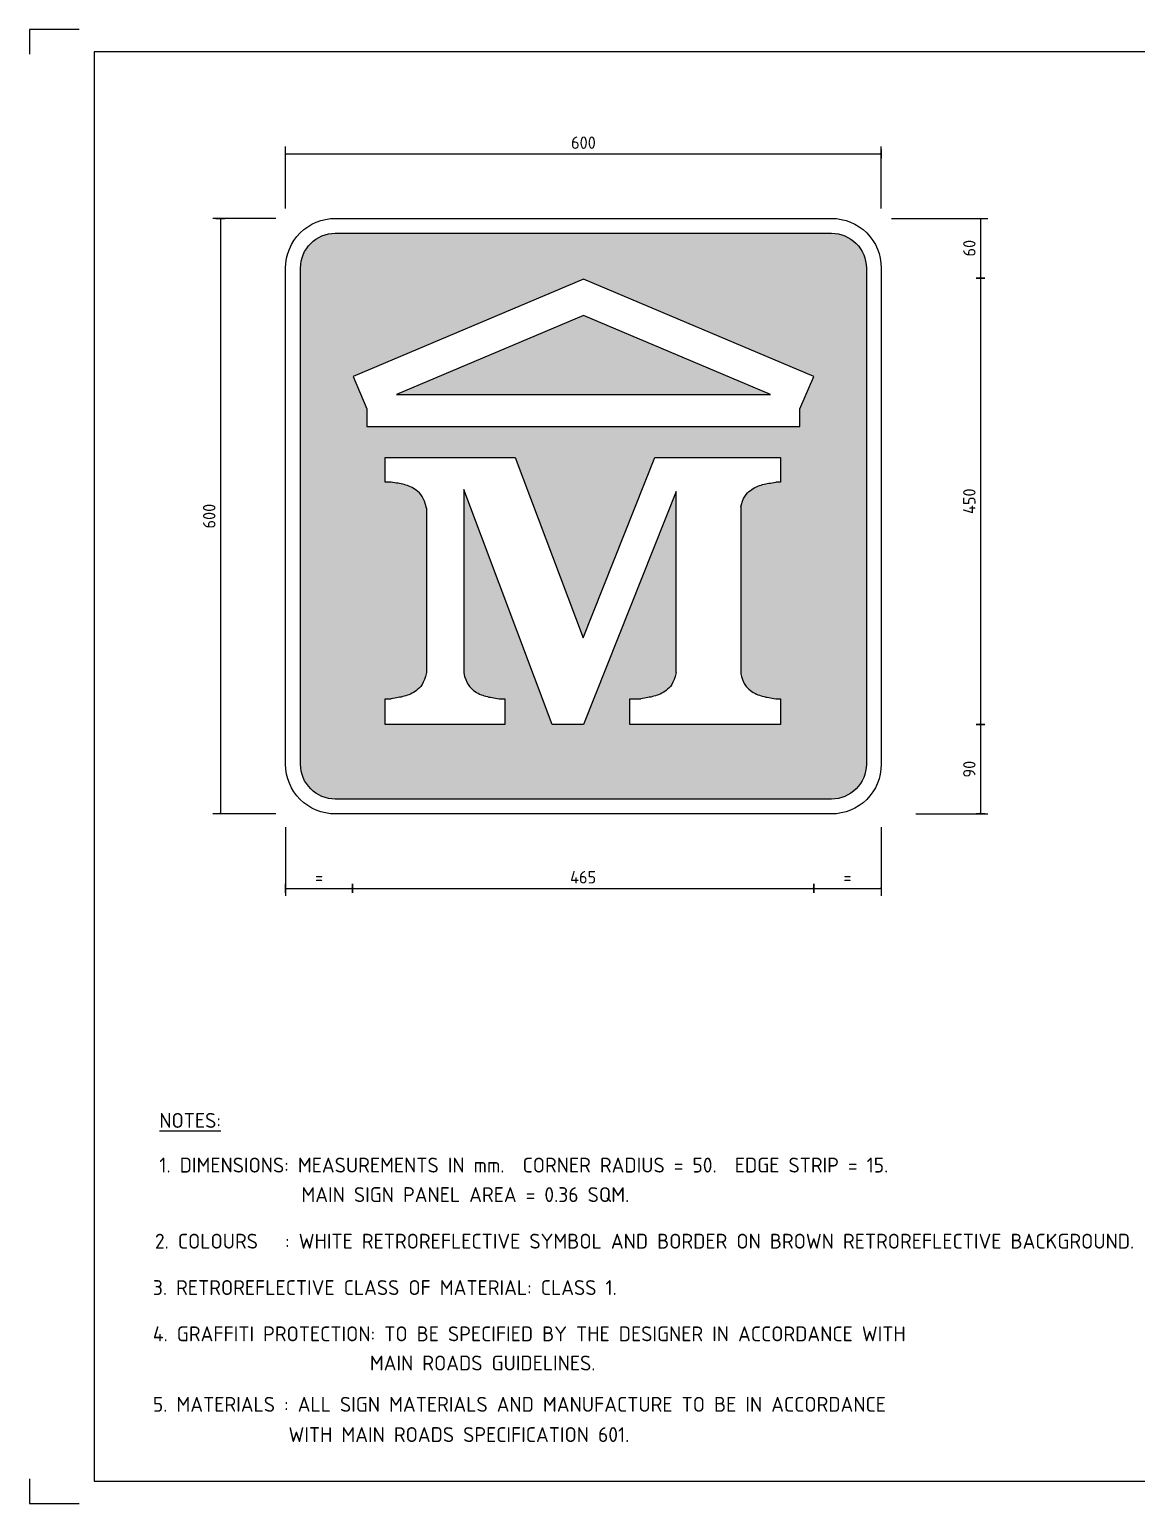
# Model space of a CAD drawing. Header units: millimetres. Extents: x 0 to 420, y 0 to 297.
# Drawn here: x 0 to 223, y 0 to 297 of the extents above; entities that cross this region are included whole.
import ezdxf
from ezdxf.enums import TextEntityAlignment as Align

# ---------------------------------------------------------------- set-up
doc = ezdxf.new("R2010")
doc.units = ezdxf.units.MM
for name, color, linetype in [('BROWN', 36, 'Continuous'), ('L35', 3, 'Continuous'), ('T25', 1, 'Continuous'), ('TBLK18', 4, 'Continuous'), ('TBLK25', 1, 'Continuous'), ('TBLK35', 3, 'Continuous'), ('TBLK50', 7, 'Continuous')]:
    doc.layers.add(name, color=color, linetype=linetype)
doc.styles.add('ISO', font='iso3098b')
doc.dimstyles.new('SIGNSDIM', dxfattribs={"dimtxt": 2.5, "dimasz": 0.2, "dimexe": 1.5, "dimexo": 2, "dimgap": 1, "dimtad": 1, "dimdec": 4, "dimlfac": 5, "dimrnd": 1, "dimdsep": 46, "dimtxsty": 'ISO', "dimblk": 'SGNDIM', "dimcen": 2.5, "dimse2": 1, "dimadec": 0, "dimazin": 0, "dimtfac": 1, "dimtdec": 4, "dimtix": 1, "dimtmove": 0, "dimatfit": 3, "dimldrblk": 'SGNDIM', "dimfxl": 1, "dimtolj": 1, "dimtzin": 0, "dimarcsym": 0})

# ---------------------------------------------------------------- blocks, each defined once
blk = doc.blocks.new('A3BBLK')
at = {"layer": 'TBLK25'}
for p, q in [((10, 297), (0, 297)), ((0, 297), (0, 292)), ((0, 5), (0, 0)), ((0, 0), (10, 0))]:
    blk.add_line(p, q, dxfattribs=at)
at = {"layer": 'TBLK50'}
for p, q in [((415.5, 292.5), (13, 292.5)), ((13, 292.5), (13, 4.5)), ((13, 4.5), (415.5, 4.5))]:
    blk.add_line(p, q, dxfattribs=at)
blk = doc.blocks.new('title block')
blk.add_blockref('A3BBLK', (0, 0))
at = {"layer": 'TBLK18', "style": 'ISO'}
blk.add_attdef('MR_DIRECTORATE', text='', height=1.5, dxfattribs=at).set_placement((381.5, 67.12), align=Align.CENTER)
for tag, p in [('STREET_NAME', (355.51, 61.1)), ('SUBURB_POSTCODE', (388.49, 61.1)), ('TELEPHONE_NO.', (368.31, 58.84)), ('FAX_NO.', (393.56, 58.84))]:
    blk.add_attdef(tag, p, '', height=1.5, dxfattribs=at)
at = {"layer": 'TBLK25', "style": 'ISO'}
for tag, height, p in [('MR_BRANCH', 2, (381.5, 64.2)), ('ROAD_SECTION', 1.75, (384.5, 29.16)), ('SLK', 1.75, (384.5, 26.11)), ('CHAINAGE', 1.75, (384.5, 19.21))]:
    blk.add_attdef(tag, text='', height=height, dxfattribs=at).set_placement(p, align=Align.CENTER)
for tag, p, height in [('FILE_NUMBER', (371.77, 53.24), 2.5), ('DESIGNED_/_DRAWN', (371.77, 48.49), 2), ('VERIFIED', (371.77, 43.49), 2), ('APPROVED', (371.77, 38.49), 2), ('LOCAL_AUTHORITY', (370.48, 16.73), 1.25)]:
    blk.add_attdef(tag, p, '', height=height, dxfattribs=at)
at = {"layer": 'TBLK35', "style": 'ISO', "width": 0.9}
for tag, p in [('ROAD_PROJECT&NUMBER', (384.5, 32.23)), ('DRAWING_DESCRIPTION', (384.5, 22.29))]:
    blk.add_attdef(tag, text='', height=2.5, dxfattribs=at).set_placement(p, align=Align.CENTER)
at = {"layer": 'TBLK50', "style": 'ISO'}
blk.add_attdef('DRG_NUMBER', (356.8, 6.02), '', height=5, dxfattribs=at)
blk = doc.blocks.new('SGNDIM')
for p, q in [((0, 0), (-1, 0)), ((0, 4.5), (0, -4.5))]:
    blk.add_line(p, q)
blk = doc.blocks.new('*D20')
at = {"layer": 'DEFPOINTS', "color": 0, "transparency": 16777216}
for p in [(51.61, 258.94), (38.46, 138.94), (51.61, 138.94)]:
    blk.add_point(p, dxfattribs=at)
at = {"layer": 'T25', "color": 0, "lineweight": -2, "transparency": 16777216}
for p, q in [((49.61, 258.94), (36.96, 258.94)), ((38.46, 258.74), (38.46, 139.14)), ((49.61, 138.94), (36.96, 138.94))]:
    blk.add_line(p, q, dxfattribs=at)
at = {"layer": 'T25', "color": 0, "lineweight": -2, "transparency": 16777216, "xscale": 0.2, "yscale": 0.2, "zscale": 0.2}
for p, rotation in [((38.46, 258.94), 90), ((38.46, 138.94), 270)]:
    blk.add_blockref('SGNDIM', p, dxfattribs=dict(at, rotation=rotation))
at = {"layer": 'T25', "color": 0, "transparency": 16777216, "insert": (36.21, 198.94), "char_height": 2.5, "attachment_point": 5, "rotation": 90, "style": 'ISO'}
blk.add_mtext('\\A1;600', dxfattribs=at)
blk = doc.blocks.new('*D21')
at = {"layer": 'DEFPOINTS', "color": 0, "transparency": 16777216}
for p in [(51.61, 138.26), (65.09, 129.83), (65.09, 123.94)]:
    blk.add_point(p, dxfattribs=at)
at = {"layer": 'T25', "color": 0, "lineweight": -2, "transparency": 16777216}
for p, q in [((51.61, 136.26), (51.61, 122.44)), ((51.81, 123.94), (64.89, 123.94))]:
    blk.add_line(p, q, dxfattribs=at)
at = {"layer": 'T25', "color": 0, "lineweight": -2, "transparency": 16777216, "xscale": 0.2, "yscale": 0.2, "zscale": 0.2, "rotation": 180}
blk.add_blockref('SGNDIM', (51.61, 123.94), dxfattribs=at)
at = {"layer": 'T25', "color": 0, "lineweight": -2, "transparency": 16777216, "xscale": 0.2, "yscale": 0.2, "zscale": 0.2}
blk.add_blockref('SGNDIM', (65.09, 123.94), dxfattribs=at)
at = {"layer": 'T25', "color": 0, "transparency": 16777216, "insert": (58.35, 126.19), "char_height": 2.5, "attachment_point": 5, "style": 'ISO'}
blk.add_mtext('\\A1;=', dxfattribs=at)
blk = doc.blocks.new('*D22')
at = {"layer": 'DEFPOINTS', "color": 0, "transparency": 16777216}
for p in [(65.09, 151.07), (158.01, 151.07), (158.01, 123.94)]:
    blk.add_point(p, dxfattribs=at)
at = {"layer": 'T25', "color": 0, "lineweight": -2, "transparency": 16777216}
blk.add_line((65.29, 123.94), (157.81, 123.94), dxfattribs=at)
at = {"layer": 'T25', "color": 0, "lineweight": -2, "transparency": 16777216, "xscale": 0.2, "yscale": 0.2, "zscale": 0.2, "rotation": 180}
blk.add_blockref('SGNDIM', (65.09, 123.94), dxfattribs=at)
at = {"layer": 'T25', "color": 0, "lineweight": -2, "transparency": 16777216, "xscale": 0.2, "yscale": 0.2, "zscale": 0.2}
blk.add_blockref('SGNDIM', (158.01, 123.94), dxfattribs=at)
at = {"layer": 'T25', "color": 0, "transparency": 16777216, "insert": (111.55, 126.19), "char_height": 2.5, "attachment_point": 5, "style": 'ISO'}
blk.add_mtext('\\A1;465', dxfattribs=at)
blk = doc.blocks.new('*D23')
at = {"layer": 'DEFPOINTS', "color": 0, "transparency": 16777216}
for p in [(171.61, 138.25), (158.01, 129.89), (171.61, 123.94)]:
    blk.add_point(p, dxfattribs=at)
at = {"layer": 'T25', "color": 0, "lineweight": -2, "transparency": 16777216}
for p, q in [((171.61, 136.25), (171.61, 122.44)), ((158.21, 123.94), (171.41, 123.94))]:
    blk.add_line(p, q, dxfattribs=at)
at = {"layer": 'T25', "color": 0, "lineweight": -2, "transparency": 16777216, "xscale": 0.2, "yscale": 0.2, "zscale": 0.2, "rotation": 180}
blk.add_blockref('SGNDIM', (158.01, 123.94), dxfattribs=at)
at = {"layer": 'T25', "color": 0, "lineweight": -2, "transparency": 16777216, "xscale": 0.2, "yscale": 0.2, "zscale": 0.2}
blk.add_blockref('SGNDIM', (171.61, 123.94), dxfattribs=at)
at = {"layer": 'T25', "color": 0, "transparency": 16777216, "insert": (164.81, 126.19), "char_height": 2.5, "attachment_point": 5, "style": 'ISO'}
blk.add_mtext('\\A1;=', dxfattribs=at)
blk = doc.blocks.new('*D24')
at = {"layer": 'DEFPOINTS', "color": 0, "transparency": 16777216}
for p in [(171.69, 258.94), (175.58, 246.92), (191.61, 246.92)]:
    blk.add_point(p, dxfattribs=at)
at = {"layer": 'T25', "color": 0, "lineweight": -2, "transparency": 16777216}
for p, q in [((173.69, 258.94), (193.11, 258.94)), ((191.61, 258.74), (191.61, 247.12))]:
    blk.add_line(p, q, dxfattribs=at)
at = {"layer": 'T25', "color": 0, "lineweight": -2, "transparency": 16777216, "xscale": 0.2, "yscale": 0.2, "zscale": 0.2}
for p, rotation in [((191.61, 258.94), 90), ((191.61, 246.92), 270)]:
    blk.add_blockref('SGNDIM', p, dxfattribs=dict(at, rotation=rotation))
at = {"layer": 'T25', "color": 0, "transparency": 16777216, "insert": (189.36, 252.93), "char_height": 2.5, "attachment_point": 5, "rotation": 90, "style": 'ISO'}
blk.add_mtext('\\A1;60', dxfattribs=at)
blk = doc.blocks.new('*D25')
at = {"layer": 'DEFPOINTS', "color": 0, "transparency": 16777216}
for p in [(161.63, 246.92), (161.63, 156.98), (191.61, 156.98)]:
    blk.add_point(p, dxfattribs=at)
at = {"layer": 'T25', "color": 0, "lineweight": -2, "transparency": 16777216}
blk.add_line((191.61, 246.72), (191.61, 157.18), dxfattribs=at)
at = {"layer": 'T25', "color": 0, "lineweight": -2, "transparency": 16777216, "xscale": 0.2, "yscale": 0.2, "zscale": 0.2}
for p, rotation in [((191.61, 246.92), 90), ((191.61, 156.98), 270)]:
    blk.add_blockref('SGNDIM', p, dxfattribs=dict(at, rotation=rotation))
at = {"layer": 'T25', "color": 0, "transparency": 16777216, "insert": (189.36, 201.95), "char_height": 2.5, "attachment_point": 5, "rotation": 90, "style": 'ISO'}
blk.add_mtext('\\A1;450', dxfattribs=at)
blk = doc.blocks.new('*D26')
at = {"layer": 'DEFPOINTS', "color": 0, "transparency": 16777216}
for p in [(151.53, 156.98), (176.56, 138.94), (191.61, 138.94)]:
    blk.add_point(p, dxfattribs=at)
at = {"layer": 'T25', "color": 0, "lineweight": -2, "transparency": 16777216}
for p, q in [((191.61, 156.78), (191.61, 139.14)), ((178.56, 138.94), (193.11, 138.94))]:
    blk.add_line(p, q, dxfattribs=at)
at = {"layer": 'T25', "color": 0, "lineweight": -2, "transparency": 16777216, "xscale": 0.2, "yscale": 0.2, "zscale": 0.2}
for p, rotation in [((191.61, 156.98), 90), ((191.61, 138.94), 270)]:
    blk.add_blockref('SGNDIM', p, dxfattribs=dict(at, rotation=rotation))
at = {"layer": 'T25', "color": 0, "transparency": 16777216, "insert": (189.36, 147.96), "char_height": 2.5, "attachment_point": 5, "rotation": 90, "style": 'ISO'}
blk.add_mtext('\\A1;90', dxfattribs=at)
blk = doc.blocks.new('*D27')
at = {"layer": 'DEFPOINTS', "color": 0, "transparency": 16777216}
for p in [(171.61, 271.94), (51.61, 258.94), (171.61, 258.94)]:
    blk.add_point(p, dxfattribs=at)
at = {"layer": 'T25', "color": 0, "lineweight": -2, "transparency": 16777216}
for p, q in [((51.61, 260.94), (51.61, 273.44)), ((171.61, 260.94), (171.61, 273.44)), ((51.81, 271.94), (171.41, 271.94))]:
    blk.add_line(p, q, dxfattribs=at)
at = {"layer": 'T25', "color": 0, "lineweight": -2, "transparency": 16777216, "xscale": 0.2, "yscale": 0.2, "zscale": 0.2, "rotation": 180}
blk.add_blockref('SGNDIM', (51.61, 271.94), dxfattribs=at)
at = {"layer": 'T25', "color": 0, "lineweight": -2, "transparency": 16777216, "xscale": 0.2, "yscale": 0.2, "zscale": 0.2}
blk.add_blockref('SGNDIM', (171.61, 271.94), dxfattribs=at)
at = {"layer": 'T25', "color": 0, "transparency": 16777216, "insert": (111.61, 274.19), "char_height": 2.5, "attachment_point": 5, "style": 'ISO'}
blk.add_mtext('\\A1;600', dxfattribs=at)

msp = doc.modelspace()

# ---------------------------------------------------------------- hatches: boundary and pattern name
at = {"layer": 'BROWN'}
h = msp.add_hatch(color=256, dxfattribs=at)
edge = h.paths.add_edge_path()
edge.add_line((54.610676, 148.940741), (54.610676, 248.940781))
edge.add_arc((61.610676, 248.940781), 7, 90, 180, ccw=False)
edge.add_line((61.610676, 255.940781), (161.610676, 255.940781))
edge.add_arc((161.610676, 248.940781), 7, 0, 90, ccw=False)
edge.add_line((168.610676, 248.940781), (168.610676, 148.940741))
edge.add_arc((161.610676, 148.940741), 7, -90, 0, ccw=False)
edge.add_line((161.610676, 141.940741), (61.610676, 141.940741))
edge.add_arc((61.610676, 148.940741), 7, 180, 270, ccw=False)
h.paths.add_polyline_path([(155.24092, 220.540256), (158.007531, 227.075714), (111.610258, 246.716756), (65.212984, 227.075714), (67.979595, 220.540256), (67.979595, 217.008505), (155.24092, 217.008505)], flags=16)
h.paths.add_polyline_path([(130.296343, 167.415612), (130.099267, 166.660433), (129.882728, 166.019581), (129.648697, 165.479762), (129.399142, 165.027683), (129.136033, 164.650049), (128.86134, 164.333567), (128.577032, 164.064942), (128.285079, 163.830882), (127.987271, 163.62013), (127.684674, 163.429585), (127.378175, 163.258183), (127.068661, 163.104861), (126.757019, 162.968554), (126.444135, 162.848201), (126.130897, 162.742736), (125.818191, 162.651097), (125.506371, 162.571975), (125.193665, 162.50308), (124.877766, 162.441877), (124.556369, 162.38583), (124.227169, 162.332404), (123.887859, 162.279065), (123.536135, 162.223277), (123.16969, 162.162505), (120.942128, 162.162505), (120.942128, 156.976112), (151.291362, 156.976112), (151.291362, 162.162505), (150.356558, 162.162505), (149.990113, 162.223277), (149.638388, 162.279065), (149.299079, 162.332404), (148.969878, 162.38583), (148.648482, 162.441877), (148.332583, 162.50308), (148.019877, 162.571975), (147.708057, 162.651097), (147.395351, 162.742736), (147.082113, 162.848201), (146.769229, 162.968554), (146.457587, 163.104861), (146.148073, 163.258183), (145.841574, 163.429585), (145.538977, 163.62013), (145.241168, 163.830882), (144.949216, 164.064942), (144.664908, 164.333567), (144.390215, 164.650049), (144.127106, 165.027683), (143.877551, 165.479762), (143.643519, 166.019581), (143.426981, 166.660433), (143.296343, 167.161023), (143.296343, 200.791487), (143.426981, 201.292077), (143.643519, 201.932929), (143.877551, 202.472748), (144.127106, 202.924827), (144.390215, 203.302461), (144.664908, 203.618943), (144.949216, 203.887568), (145.241168, 204.121628), (145.538977, 204.33238), (145.841574, 204.522925), (146.148073, 204.694327), (146.457587, 204.847649), (146.769229, 204.983956), (147.082113, 205.104309), (147.395351, 205.209774), (147.708057, 205.301413), (148.019877, 205.380535), (148.332583, 205.44943), (148.648482, 205.510633), (148.969878, 205.56668), (149.299079, 205.620105), (149.638388, 205.673445), (149.990113, 205.729233), (150.356558, 205.790005), (151.291362, 205.790005), (151.291362, 210.776005), (126.029215, 210.776005), (111.567025, 174.442534), (97.889132, 210.776005), (71.67659, 210.776005), (71.67659, 205.790005), (72.864795, 205.790005), (73.23124, 205.729233), (73.582964, 205.673445), (73.922274, 205.620105), (74.251474, 205.56668), (74.572871, 205.510633), (74.88877, 205.44943), (75.201476, 205.380535), (75.513295, 205.301413), (75.826002, 205.209774), (76.13924, 205.104309), (76.452124, 204.983956), (76.763766, 204.847649), (77.07328, 204.694327), (77.379779, 204.522925), (77.682376, 204.33238), (77.980184, 204.121628), (78.272137, 203.887568), (78.556444, 203.618943), (78.831137, 203.302461), (79.094246, 202.924827), (79.343801, 202.472748), (79.577833, 201.932929), (79.794372, 201.292077), (79.991448, 200.536898), (79.991448, 167.415612), (79.794372, 166.660433), (79.577833, 166.019581), (79.343801, 165.479762), (79.094246, 165.027683), (78.831137, 164.650049), (78.556444, 164.333567), (78.272137, 164.064942), (77.980184, 163.830882), (77.682376, 163.62013), (77.379779, 163.429585), (77.07328, 163.258183), (76.763766, 163.104861), (76.452124, 162.968554), (76.13924, 162.848201), (75.826002, 162.742736), (75.513295, 162.651097), (75.201476, 162.571975), (74.88877, 162.50308), (74.572871, 162.441877), (74.251474, 162.38583), (73.922274, 162.332404), (73.582964, 162.279065), (73.23124, 162.223277), (72.864795, 162.162505), (71.67659, 162.162505), (71.67659, 156.976112), (95.78968, 156.976112), (95.78968, 162.162505), (94.601475, 162.162505), (94.23503, 162.223277), (93.883306, 162.279065), (93.543996, 162.332404), (93.214796, 162.38583), (92.893399, 162.441877), (92.5775, 162.50308), (92.264794, 162.571975), (91.952975, 162.651097), (91.640268, 162.742736), (91.32703, 162.848201), (91.014146, 162.968554), (90.702504, 163.104861), (90.39299, 163.258183), (90.086491, 163.429585), (89.783894, 163.62013), (89.486086, 163.830882), (89.194133, 164.064942), (88.909826, 164.333567), (88.635133, 164.650049), (88.372024, 165.027683), (88.122469, 165.479762), (87.888437, 166.019581), (87.671898, 166.660433), (87.491448, 167.351901), (87.491448, 204.335756), (105.320191, 156.976112), (111.610676, 156.976112), (130.296343, 203.920256)], flags=16)
msp.add_hatch(color=256, dxfattribs=at).paths.add_polyline_path([(111.610258, 239.39508), (73.940873, 223.448755), (149.279642, 223.448755)])

# ---------------------------------------------------------------- linework, layer by layer
for p, q in [((79.991448, 200.536898), (79.991448, 167.415612)), ((143.296343, 200.791487), (143.296343, 167.161023))]:
    msp.add_line(p, q, dxfattribs=at)
msp.add_lwpolyline([(54.610676, 148.940741), (54.610676, 248.940781, -0.4142135624), (61.610676, 255.940781), (161.610676, 255.940781, -0.4142135624), (168.610676, 248.940781), (168.610676, 148.940741, -0.4142135624), (161.610676, 141.940741), (61.610676, 141.940741, -0.4142135624)], format="xyb", close=True, dxfattribs=at)
for points in [[(155.24092, 220.540256), (158.007531, 227.075714), (111.610258, 246.716756), (65.212984, 227.075714), (67.979595, 220.540256), (67.979595, 217.008505), (155.24092, 217.008505)], [(111.610258, 239.39508), (73.940873, 223.448755), (149.279642, 223.448755)]]:
    msp.add_lwpolyline(points, close=True, dxfattribs=at)
for points in [[(72.864795, 205.790005), (71.67659, 205.790005), (71.67659, 210.776005), (97.889132, 210.776005), (111.567025, 174.442534), (126.029215, 210.776005), (151.291362, 210.776005), (151.291362, 205.790005), (150.356558, 205.790005)], [(79.991448, 200.536898), (79.794372, 201.292077), (79.577833, 201.932929), (79.343801, 202.472748), (79.094246, 202.924827), (78.831137, 203.302461), (78.556444, 203.618943), (78.272137, 203.887568), (77.980184, 204.121628), (77.682376, 204.33238), (77.379779, 204.522925), (77.07328, 204.694327), (76.763766, 204.847649), (76.452124, 204.983956), (76.13924, 205.104309), (75.826002, 205.209774), (75.513295, 205.301413), (75.201476, 205.380535), (74.88877, 205.44943), (74.572871, 205.510633), (74.251474, 205.56668), (73.922274, 205.620105), (73.582964, 205.673445), (73.23124, 205.729233), (72.864795, 205.790005)], [(143.296343, 200.791487), (143.426981, 201.292077), (143.643519, 201.932929), (143.877551, 202.472748), (144.127106, 202.924827), (144.390215, 203.302461), (144.664908, 203.618943), (144.949216, 203.887568), (145.241168, 204.121628), (145.538977, 204.33238), (145.841574, 204.522925), (146.148073, 204.694327), (146.457587, 204.847649), (146.769229, 204.983956), (147.082113, 205.104309), (147.395351, 205.209774), (147.708057, 205.301413), (148.019877, 205.380535), (148.332583, 205.44943), (148.648482, 205.510633), (148.969878, 205.56668), (149.299079, 205.620105), (149.638388, 205.673445), (149.990113, 205.729233), (150.356558, 205.790005)], [(130.296343, 167.415612), (130.296343, 203.920256), (111.610676, 156.976112), (105.320191, 156.976112), (87.491448, 204.335756), (87.491448, 167.351901)], [(79.991448, 167.415612), (79.794372, 166.660433), (79.577833, 166.019581), (79.343801, 165.479762), (79.094246, 165.027683), (78.831137, 164.650049), (78.556444, 164.333567), (78.272137, 164.064942), (77.980184, 163.830882), (77.682376, 163.62013), (77.379779, 163.429585), (77.07328, 163.258183), (76.763766, 163.104861), (76.452124, 162.968554), (76.13924, 162.848201), (75.826002, 162.742736), (75.513295, 162.651097), (75.201476, 162.571975), (74.88877, 162.50308), (74.572871, 162.441877), (74.251474, 162.38583), (73.922274, 162.332404), (73.582964, 162.279065), (73.23124, 162.223277), (72.864795, 162.162505)], [(87.491448, 167.351901), (87.671898, 166.660433), (87.888437, 166.019581), (88.122469, 165.479762), (88.372024, 165.027683), (88.635133, 164.650049), (88.909826, 164.333567), (89.194133, 164.064942), (89.486086, 163.830882), (89.783894, 163.62013), (90.086491, 163.429585), (90.39299, 163.258183), (90.702504, 163.104861), (91.014146, 162.968554), (91.32703, 162.848201), (91.640268, 162.742736), (91.952975, 162.651097), (92.264794, 162.571975), (92.5775, 162.50308), (92.893399, 162.441877), (93.214796, 162.38583), (93.543996, 162.332404), (93.883306, 162.279065), (94.23503, 162.223277), (94.601475, 162.162505)], [(130.296343, 167.415612), (130.099267, 166.660433), (129.882728, 166.019581), (129.648697, 165.479762), (129.399142, 165.027683), (129.136033, 164.650049), (128.86134, 164.333567), (128.577032, 164.064942), (128.285079, 163.830882), (127.987271, 163.62013), (127.684674, 163.429585), (127.378175, 163.258183), (127.068661, 163.104861), (126.757019, 162.968554), (126.444135, 162.848201), (126.130897, 162.742736), (125.818191, 162.651097), (125.506371, 162.571975), (125.193665, 162.50308), (124.877766, 162.441877), (124.556369, 162.38583), (124.227169, 162.332404), (123.887859, 162.279065), (123.536135, 162.223277), (123.16969, 162.162505)], [(143.296343, 167.161023), (143.426981, 166.660433), (143.643519, 166.019581), (143.877551, 165.479762), (144.127106, 165.027683), (144.390215, 164.650049), (144.664908, 164.333567), (144.949216, 164.064942), (145.241168, 163.830882), (145.538977, 163.62013), (145.841574, 163.429585), (146.148073, 163.258183), (146.457587, 163.104861), (146.769229, 162.968554), (147.082113, 162.848201), (147.395351, 162.742736), (147.708057, 162.651097), (148.019877, 162.571975), (148.332583, 162.50308), (148.648482, 162.441877), (148.969878, 162.38583), (149.299079, 162.332404), (149.638388, 162.279065), (149.990113, 162.223277), (150.356558, 162.162505)], [(94.601475, 162.162505), (95.78968, 162.162505), (95.78968, 156.976112), (71.67659, 156.976112), (71.67659, 162.162505), (72.864795, 162.162505)], [(150.356558, 162.162505), (151.291362, 162.162505), (151.291362, 156.976112), (120.942128, 156.976112), (120.942128, 162.162505), (123.16969, 162.162505)]]:
    msp.add_lwpolyline(points, dxfattribs=at)
at = {"layer": 'L35'}
msp.add_lwpolyline([(51.610676, 148.940741), (51.610676, 248.940781, -0.4142135624), (61.610676, 258.940781), (161.610676, 258.940781, -0.4142135624), (171.610676, 248.940781), (171.610676, 148.940741, -0.4142135624), (161.610676, 138.940741), (61.610676, 138.940741, -0.4142135624)], format="xyb", close=True, dxfattribs=at)

# ---------------------------------------------------------------- block references
at = {"color": 1}
msp.add_blockref('title block', (0, 0), dxfattribs=at)

# ---------------------------------------------------------------- texts
at = {"layer": 'T25', "color": 3, "style": 'ISO'}
for s, p in [('%%UNOTES:', (26.16301, 75.687431)), ('1. DIMENSIONS: MEASUREMENTS IN mm.  CORNER RADIUS = 50.  EDGE STRIP = 15.', (26.16301, 66.687431)), ('MAIN SIGN PANEL AREA = 0.36 SQM.', (54.796311, 60.7427)), ('2. COLOURS   : WHITE RETROREFLECTIVE SYMBOL AND BORDER ON BROWN RETROREFLECTIVE BACKGROUND.', (25.279612, 51.355479)), ('3. RETROREFLECTIVE CLASS OF MATERIAL: CLASS 1.', (24.865348, 42.008789)), ('4. GRAFFITI PROTECTION: TO BE SPECIFIED BY THE DESIGNER IN ACCORDANCE WITH', (24.865348, 32.687796)), ('                        MAIN ROADS GUIDELINES.', (24.865348, 26.805185)), ('5. MATERIALS : ALL SIGN MATERIALS AND MANUFACTURE TO BE IN ACCORDANCE ', (24.865348, 18.484064)), ('               WITH MAIN ROADS SPECIFICATION 601.', (24.865348, 12.386569))]:
    msp.add_text(s, height=3, dxfattribs=at).set_placement(p)

# ---------------------------------------------------------------- dimensions: what is measured, and where the dimension line sits
at = {"layer": 'T25'}
for base, p1, p2, override, picture, middle in [((171.610676, 271.940781), (51.610676, 258.940781), (171.610676, 258.940781), {"dimse2": 0}, '*D27', (111.610676, 274.190781)), ((158.0075311, 123.9407409), (65.0899206, 151.0719806), (158.0075311, 151.0719806), {"dimse1": 1}, '*D22', (111.5487259, 126.1907409))]:
    dim = msp.add_linear_dim(base=base, p1=p1, p2=p2, dimstyle='SIGNSDIM', override=override, dxfattribs=at)
    dim.commit()
    dim.dimension.update_dxf_attribs({"geometry": picture, "text_midpoint": middle})
for base, p1, p2, override, picture, middle in [((38.455158, 138.940741), (51.610676, 258.940781), (51.610676, 138.940741), {"dimse2": 0}, '*D20', (36.205158, 198.940761)), ((191.610676, 156.976112), (161.630388, 246.916975), (161.630388, 156.976112), {"dimse1": 1}, '*D25', (189.360676, 201.946544)), ((191.610676, 138.940741), (151.532255, 156.976112), (176.561363, 138.940741), {"dimse1": 1, "dimse2": 0}, '*D26', (189.360676, 147.958426))]:
    dim = msp.add_linear_dim(base=base, p1=p1, p2=p2, angle=90, dimstyle='SIGNSDIM', override=override, dxfattribs=at)
    dim.commit()
    dim.dimension.update_dxf_attribs({"geometry": picture, "text_midpoint": middle})
dim = msp.add_linear_dim(base=(191.610676, 246.916975), p1=(171.693817, 258.940781), p2=(175.578935, 246.916975), angle=90, dimstyle='SIGNSDIM', dxfattribs=at)
dim.commit()
dim.dimension.update_dxf_attribs({"geometry": '*D24', "text_midpoint": (189.360676, 252.928878)})
dim = msp.add_linear_dim(base=(65.089921, 123.940741), p1=(51.610676, 138.263854), p2=(65.089921, 129.83298), text='=', dimstyle='SIGNSDIM', dxfattribs=at)
dim.commit()
dim.dimension.update_dxf_attribs({"geometry": '*D21', "text_midpoint": (58.350298, 126.190741)})
dim = msp.add_linear_dim(base=(171.610676, 123.940741), p1=(158.007531, 129.887141), p2=(171.610676, 138.252026), text='=', dimstyle='SIGNSDIM', override={"dimse1": 1, "dimse2": 0}, dxfattribs=at)
dim.commit()
dim.dimension.update_dxf_attribs({"geometry": '*D23', "text_midpoint": (164.809104, 126.190741)})

doc.saveas('drawing.dxf')
